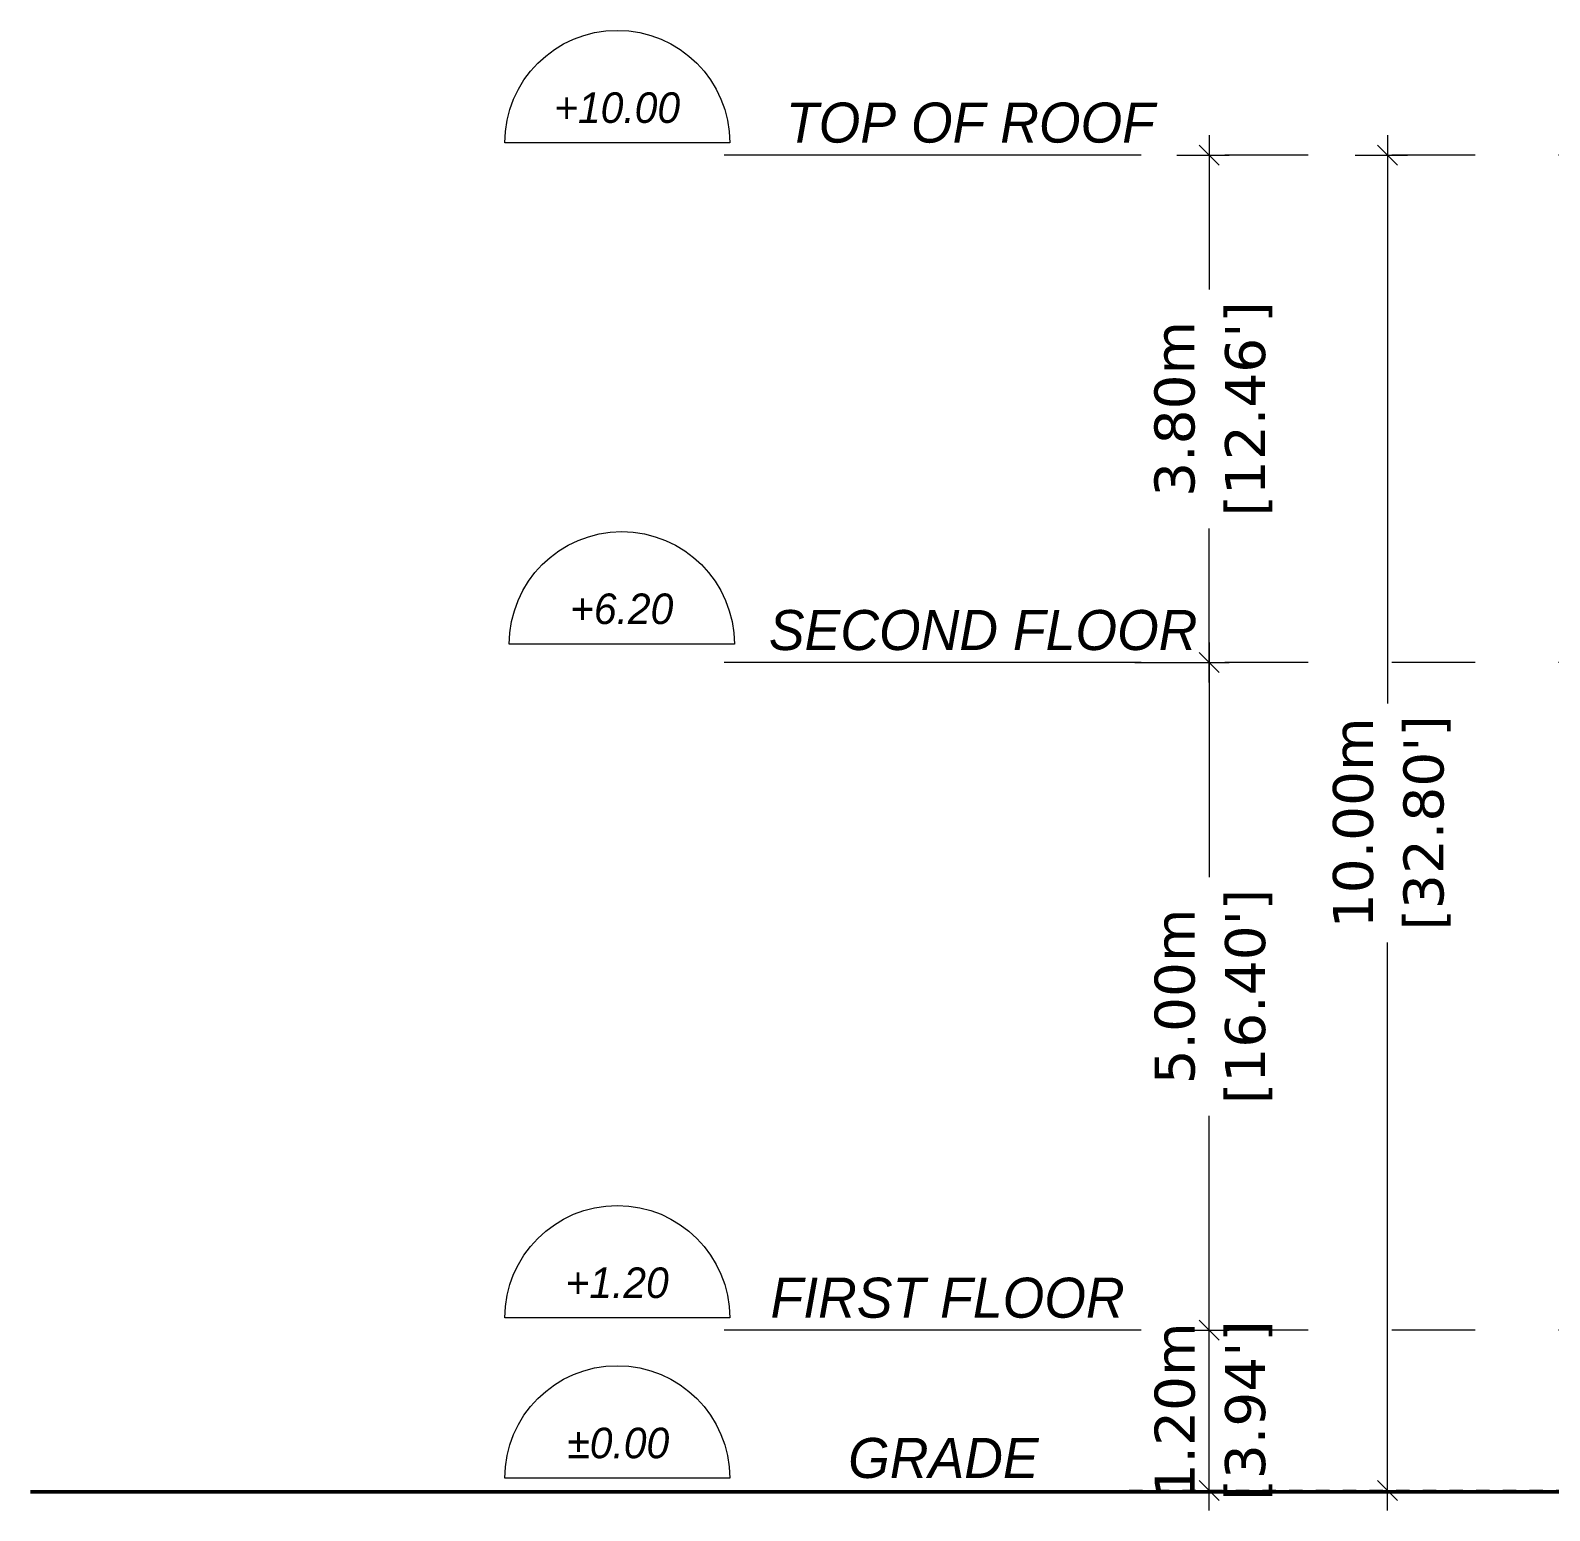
# Model space of a CAD drawing. Header units: metres. Extents: x 587 to 1372, y 780 to 1385.
# Drawn here: x 1219.57 to 1230.95, y 816.86 to 827.95 of the extents above; entities that cross this region are included whole.
import ezdxf
from ezdxf.enums import TextEntityAlignment as Align

# ---------------------------------------------------------------- set-up
doc = ezdxf.new("R2010")
doc.units = ezdxf.units.M
doc.linetypes.add('PHANTOM2', pattern=[1.25, 0.625, -0.125, 0.125, -0.125, 0.125, -0.125])
doc.layers.get('DEFPOINTS').update_dxf_attribs({"lineweight": 5})
for name, color, linetype, lineweight in [('A-LEVEL LINES', 45, 'PHANTOM2', 9), ('A-LEVEL TEXT', 41, 'Continuous', 5), ('E-0 ELEVATION_SECTION', 2, 'Continuous', 50), ('ST-GRID DIMS', 7, 'Continuous', 5)]:
    doc.layers.add(name, color=color, linetype=linetype, lineweight=lineweight)
doc.styles.add('.LEVEL TEXT', font='GOTHICI.TTF', dxfattribs={"height": 0.3})
doc.styles.add('mg-arial-anno in S dims', font='verdana.ttf', dxfattribs={"height": 0.3})
doc.dimstyles.new('MGC Dims SMALL', dxfattribs={"dimtxt": 0.3, "dimasz": 0.15, "dimexe": 0.15, "dimexo": 0.15, "dimgap": 0, "dimtad": 0, "dimzin": 0, "dimdsep": 46, "dimtxsty": 'mg-arial-anno in S dims', "dimblk": 'OBLIQUE', "dimcen": 0.15, "dimdle": 0.15, "dimclrd": 256, "dimclre": 256, "dimclrt": 256, "dimadec": 0, "dimazin": 0, "dimtfac": 1, "dimtofl": 0, "dimtmove": 2, "dimatfit": 2, "dimldrblk": 'OPEN90', "dimfxl": 1, "dimtolj": 1, "dimtzin": 0, "dimlwd": -1, "dimlwe": -1, "dimarcsym": 0})

# ---------------------------------------------------------------- blocks, each defined once
blk = doc.blocks.new('ELEVATION CALL OUT')
at = {"ltscale": 0.05}
blk.add_line((0, 0), (44.24, 0), dxfattribs=at)
blk.add_arc((22.12, 0), 22.12, 0, 180, dxfattribs=at)
at = {"ltscale": 0.05, "style": '.LEVEL TEXT'}
blk.add_attdef('LEVEL_HEIGHT', text='', height=6, dxfattribs=at).set_placement((22.12, 6.95), align=Align.MIDDLE_CENTER)
blk = doc.blocks.new('_Oblique')
at = {"color": 0, "linetype": 'ByBlock', "lineweight": -2}
blk.add_line((-0.5, -0.5), (0.5, 0.5), dxfattribs=at)
blk = doc.blocks.new('*D146')
at = {"layer": 'DEFPOINTS', "color": 0, "transparency": 16777216}
for p in [(1227.989, 818.215), (1228.402, 818.215), (1225.387, 817.015)]:
    blk.add_point(p, dxfattribs=at)
at = {"layer": 'ST-GRID DIMS', "transparency": 16777216}
for p, q in [((1228.402, 816.865), (1228.402, 818.365)), ((1228.139, 818.215), (1228.552, 818.215)), ((1225.537, 817.015), (1228.552, 817.015))]:
    blk.add_line(p, q, dxfattribs=at)
at = {"layer": 'ST-GRID DIMS', "transparency": 16777216, "xscale": 0.15, "yscale": 0.15, "zscale": 0.15}
for p, rotation in [((1228.402, 818.215), 90), ((1228.402, 817.015), 270)]:
    blk.add_blockref('_Oblique', p, dxfattribs=dict(at, rotation=rotation))
at = {"layer": 'ST-GRID DIMS', "transparency": 16777216, "char_height": 0.3, "attachment_point": 5, "rotation": 90, "style": 'mg-arial-anno in S dims'}
for s, insert in [('\\A1;1.20m', (1228.146, 817.615)), ("\\A1;[3.94']", (1228.698, 817.615))]:
    blk.add_mtext(s, dxfattribs=dict(at, insert=insert))
blk = doc.blocks.new('_Open90')
at = {"color": 0, "linetype": 'ByBlock', "lineweight": -2}
for p, q in [((0, 0), (-1, 0)), ((-0.5, 0.5), (0, 0)), ((0, 0), (-0.5, -0.5))]:
    blk.add_line(p, q, dxfattribs=at)
blk = doc.blocks.new('*D147')
at = {"layer": 'DEFPOINTS', "color": 0, "transparency": 16777216}
for p in [(1227.696, 823.215), (1228.402, 823.215), (1227.989, 818.215)]:
    blk.add_point(p, dxfattribs=at)
at = {"layer": 'ST-GRID DIMS', "transparency": 16777216}
for p, q in [((1228.402, 823.365), (1228.402, 821.609)), ((1227.846, 823.215), (1228.552, 823.215)), ((1228.402, 818.065), (1228.402, 819.82)), ((1228.139, 818.215), (1228.552, 818.215))]:
    blk.add_line(p, q, dxfattribs=at)
at = {"layer": 'ST-GRID DIMS', "transparency": 16777216, "xscale": 0.15, "yscale": 0.15, "zscale": 0.15}
for p, rotation in [((1228.402, 823.215), 90), ((1228.402, 818.215), 270)]:
    blk.add_blockref('_Oblique', p, dxfattribs=dict(at, rotation=rotation))
at = {"layer": 'ST-GRID DIMS', "transparency": 16777216, "char_height": 0.3, "attachment_point": 5, "rotation": 90, "style": 'mg-arial-anno in S dims'}
for s, insert in [("\\A1;[16.40']", (1228.698, 820.715)), ('\\A1;5.00m', (1228.146, 820.715))]:
    blk.add_mtext(s, dxfattribs=dict(at, insert=insert))
blk = doc.blocks.new('*D148')
at = {"layer": 'DEFPOINTS', "color": 0, "transparency": 16777216}
for p in [(1228.009, 827.015), (1228.402, 827.015), (1227.696, 823.215)]:
    blk.add_point(p, dxfattribs=at)
at = {"layer": 'ST-GRID DIMS', "transparency": 16777216}
for p, q in [((1228.402, 827.165), (1228.402, 826.009)), ((1228.159, 827.015), (1228.552, 827.015)), ((1228.402, 823.065), (1228.402, 824.22)), ((1227.846, 823.215), (1228.552, 823.215))]:
    blk.add_line(p, q, dxfattribs=at)
at = {"layer": 'ST-GRID DIMS', "transparency": 16777216, "xscale": 0.15, "yscale": 0.15, "zscale": 0.15}
for p, rotation in [((1228.402, 827.015), 90), ((1228.402, 823.215), 270)]:
    blk.add_blockref('_Oblique', p, dxfattribs=dict(at, rotation=rotation))
at = {"layer": 'ST-GRID DIMS', "transparency": 16777216, "char_height": 0.3, "attachment_point": 5, "rotation": 90, "style": 'mg-arial-anno in S dims'}
for s, insert in [("\\A1;[12.46']", (1228.698, 825.115)), ('\\A1;3.80m', (1228.145, 825.115))]:
    blk.add_mtext(s, dxfattribs=dict(at, insert=insert))
blk = doc.blocks.new('*D190')
at = {"layer": 'DEFPOINTS', "color": 0, "transparency": 16777216}
for p in [(1229.346, 827.015), (1229.738, 827.015), (1229.346, 817.015)]:
    blk.add_point(p, dxfattribs=at)
at = {"layer": 'ST-GRID DIMS', "transparency": 16777216}
for p, q in [((1229.738, 827.165), (1229.738, 822.909)), ((1229.496, 827.015), (1229.888, 827.015)), ((1229.738, 816.865), (1229.738, 821.12)), ((1229.496, 817.015), (1229.888, 817.015))]:
    blk.add_line(p, q, dxfattribs=at)
at = {"layer": 'ST-GRID DIMS', "transparency": 16777216, "xscale": 0.15, "yscale": 0.15, "zscale": 0.15}
for p, rotation in [((1229.738, 827.015), 90), ((1229.738, 817.015), 270)]:
    blk.add_blockref('_Oblique', p, dxfattribs=dict(at, rotation=rotation))
at = {"layer": 'ST-GRID DIMS', "transparency": 16777216, "char_height": 0.3, "attachment_point": 5, "rotation": 90, "style": 'mg-arial-anno in S dims'}
for s, insert in [('\\A1;10.00m', (1229.482, 822.015)), ("\\A1;[32.80']", (1230.034, 822.015))]:
    blk.add_mtext(s, dxfattribs=dict(at, insert=insert))

msp = doc.modelspace()

# ---------------------------------------------------------------- linework, layer by layer
at = {"layer": 'A-LEVEL LINES', "ltscale": 5}
for p, q in [((1234.144, 827.015), (1224.745, 827.015)), ((1234.144, 823.215), (1224.745, 823.215)), ((1234.144, 818.215), (1224.745, 818.215))]:
    msp.add_line(p, q, dxfattribs=at)
at = {"layer": 'A-LEVEL LINES', "ltscale": 0.002}
msp.add_line((1235.902, 817.015), (1227.772, 817.015), dxfattribs=at)
at = {"layer": 'E-0 ELEVATION_SECTION'}
msp.add_line((1219.574, 817.005), (1275.835, 817.005), dxfattribs=at)

# ---------------------------------------------------------------- block references
at = {"layer": 'A-LEVEL TEXT'}
ref = msp.add_blockref('ELEVATION CALL OUT', (1224.812, 827.107), dxfattribs=dict(at, xscale=-0.03809999999999999, yscale=0.03809999999999999, zscale=0.03809999999999999))
ref.add_attrib('LEVEL_HEIGHT', '+10.00', dxfattribs={"layer": '0', "ltscale": 0.05, "extrusion": (0, 0, -1), "height": 0.2286, "style": '.LEVEL TEXT', "text_generation_flag": 2}).set_placement((-1223.968, 827.371), align=Align.MIDDLE_CENTER)
ref = msp.add_blockref('ELEVATION CALL OUT', (1224.846, 823.353), dxfattribs=dict(at, xscale=-0.03809999999999999, yscale=0.03809999999999999, zscale=0.03809999999999999))
ref.add_attrib('LEVEL_HEIGHT', '+6.20', dxfattribs={"layer": '0', "ltscale": 0.05, "extrusion": (0, 0, -1), "height": 0.2286, "style": '.LEVEL TEXT', "text_generation_flag": 2}).set_placement((-1224.002, 823.618), align=Align.MIDDLE_CENTER)
ref = msp.add_blockref('ELEVATION CALL OUT', (1224.812, 818.307), dxfattribs=dict(at, xscale=-0.03809999999999999, yscale=0.03809999999999999, zscale=0.03809999999999999))
ref.add_attrib('LEVEL_HEIGHT', '+1.20', dxfattribs={"layer": '0', "ltscale": 0.05, "extrusion": (0, 0, -1), "height": 0.2286, "style": '.LEVEL TEXT', "text_generation_flag": 2}).set_placement((-1223.968, 818.571), align=Align.MIDDLE_CENTER)
ref = msp.add_blockref('ELEVATION CALL OUT', (1224.812, 817.107), dxfattribs=dict(at, xscale=-0.03809999999999999, yscale=0.03809999999999999, zscale=0.03809999999999999))
ref.add_attrib('LEVEL_HEIGHT', '±0.00', dxfattribs={"layer": '0', "ltscale": 0.05, "extrusion": (0, 0, -1), "height": 0.2286, "style": '.LEVEL TEXT', "text_generation_flag": 2}).set_placement((-1223.977, 817.371), align=Align.MIDDLE_CENTER)

# ---------------------------------------------------------------- texts
at = {"layer": 'A-LEVEL LINES', "ltscale": 0.1, "style": '.LEVEL TEXT'}
for s, p in [('TOP OF ROOF', (1227.996, 827.109)), ('SECOND FLOOR', (1228.314, 823.309)), ('FIRST FLOOR', (1227.769, 818.309)), ('GRADE', (1227.125, 817.109))]:
    msp.add_text(s, height=0.3, dxfattribs=at).set_placement(p, align=Align.RIGHT)

# ---------------------------------------------------------------- dimensions: what is measured, and where the dimension line sits
at = {"layer": 'ST-GRID DIMS'}
for base, p1, p2, picture, middle in [((1228.402, 827.015), (1227.696, 823.215), (1228.009, 827.015), '*D148', (1228.402, 825.115)), ((1229.738, 827.015), (1229.346, 817.015), (1229.346, 827.015), '*D190', (1229.738, 822.015)), ((1228.402, 823.215), (1227.989, 818.215), (1227.696, 823.215), '*D147', (1228.402, 820.715))]:
    dim = msp.add_linear_dim(base=base, p1=p1, p2=p2, angle=90, dimstyle='MGC Dims SMALL', override={"dimgap": 0.1, "dimpost": 'm\\X'}, dxfattribs=at)
    dim.commit()
    dim.dimension.update_dxf_attribs({"geometry": picture, "text_midpoint": middle})
dim = msp.add_linear_dim(base=(1228.402, 818.215), p1=(1225.387, 817.015), p2=(1227.989, 818.215), angle=90, dimstyle='MGC Dims SMALL', override={"dimgap": 0.1, "dimpost": 'm\\X'}, dxfattribs=at)
dim.commit()
dim.dimension.update_dxf_attribs({"geometry": '*D146', "text_midpoint": (1228.402, 817.615), "dimtype": 160})

doc.saveas('drawing.dxf')
